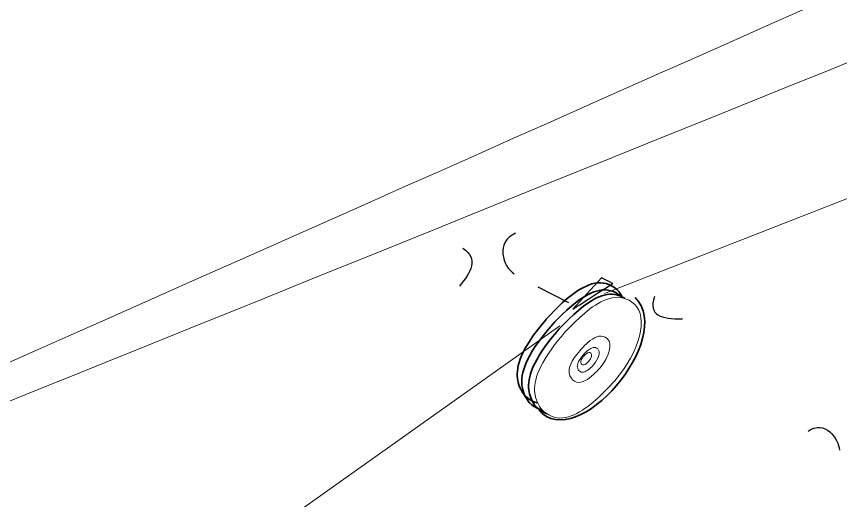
# Model space of a CAD drawing. Extents: x 4.3 to 15.2, y 2.4 to 10.6.
# Drawn here: x 7.61 to 8.571, y 6.039 to 6.604 of the extents above; entities that cross this region are included whole.
import ezdxf

# ---------------------------------------------------------------- set-up
doc = ezdxf.new("R2010")
doc.units = 0
doc.header["$LTSCALE"] = 0.3
doc.header["$MEASUREMENT"] = 0
doc.layers.add('1', color=1, linetype='CONTINUOUS')

msp = doc.modelspace()

# ---------------------------------------------------------------- linework, layer by layer
at = {"layer": '1', "color": 6, "lineweight": 18}
for points in [[(7.44596, 6.1312), (8.04616, 6.39805), (9.4912, 7.04053), (9.4912, 7.04053)], [(7.48583, 6.10821), (8.10434, 6.35824), (9.47807, 6.91357), (9.47807, 6.91357)], [(8.29593, 6.28083), (8.29593, 6.28083), (9.00787, 6.55951), (9.00787, 6.55951)], [(8.24365, 6.24294), (8.24365, 6.24294), (7.80831, 5.93339), (7.80831, 5.93339)]]:
    msp.add_open_spline(points, degree=3, dxfattribs=at)
at = {"layer": '1', "color": 30}
for points in [[(8.19198, 6.35096), (8.16865, 6.34079), (8.17651, 6.31231), (8.19045, 6.30367)], [(8.13038, 6.33341), (8.14947, 6.32123), (8.14006, 6.30546), (8.12658, 6.28918)], [(8.21783, 6.28842), (8.21783, 6.28842), (8.25357, 6.27012), (8.25357, 6.27012)], [(8.21783, 6.28842), (8.21783, 6.28842), (8.25357, 6.27012), (8.25357, 6.27012)], [(8.35395, 6.27698), (8.34659, 6.25499), (8.36155, 6.25067), (8.38665, 6.25105)], [(8.53341, 6.11988), (8.55243, 6.13386), (8.56915, 6.11124), (8.56991, 6.09776)]]:
    msp.add_open_spline(points, degree=3, dxfattribs=at)
at = {"layer": '1', "color": 6, "lineweight": 35}
for points in [[(8.22713, 6.24975), (8.22713, 6.24975), (8.2565, 6.28418), (8.29379, 6.29997), (8.31042, 6.28501)], [(8.31042, 6.28501), (8.31317, 6.28254), (8.31519, 6.27938), (8.3165, 6.27567)], [(8.20407, 6.16032), (8.20407, 6.16032), (8.18744, 6.17528), (8.19777, 6.21532), (8.22713, 6.24975)], [(8.21783, 6.15286), (8.21315, 6.15393), (8.20854, 6.1563), (8.20407, 6.16032)]]:
    msp.add_open_spline(points, degree=3, dxfattribs=at)
at = {"layer": '1', "color": 41}
msp.add_open_spline([(8.25889, 6.26252), (8.25889, 6.26252), (8.29206, 6.29901), (8.29206, 6.29901), (8.29206, 6.29901), (8.29206, 6.29901), (8.3053, 6.29224), (8.3053, 6.29224), (8.3053, 6.29224), (8.3053, 6.29224), (8.25889, 6.26252), (8.25889, 6.26252)], degree=3, knots=[0, 0, 0, 0, 0.25, 0.25, 0.25, 0.375, 0.5, 0.5, 0.5, 0.75, 1, 1, 1, 1], dxfattribs=at)
at = {"layer": '1', "color": 41, "lineweight": 35}
for points in [[(8.23241, 6.24146), (8.23241, 6.24146), (8.26178, 6.27589), (8.29907, 6.29168), (8.3157, 6.27672)], [(8.3314, 6.27603), (8.37918, 6.22852), (8.26303, 6.093), (8.21924, 6.14452)], [(8.3157, 6.27672), (8.3161, 6.27636), (8.31648, 6.27598), (8.31685, 6.27559)], [(8.20935, 6.15203), (8.20935, 6.15203), (8.19272, 6.16698), (8.20304, 6.20702), (8.23241, 6.24146)], [(8.21735, 6.14697), (8.21735, 6.14697), (8.20071, 6.16193), (8.21104, 6.20196), (8.24041, 6.2364)], [(8.2233, 6.14452), (8.21856, 6.14557), (8.21388, 6.14795), (8.20935, 6.15203)], [(8.22835, 6.14029), (8.22462, 6.14158), (8.22094, 6.14374), (8.21735, 6.14697)]]:
    msp.add_open_spline(points, degree=3, dxfattribs=at)
at = {"layer": '1', "color": 6, "lineweight": 18}
for points, knots in [([(8.33073, 6.26811), (8.34736, 6.25315), (8.33704, 6.21311), (8.30767, 6.17868), (8.30767, 6.17868), (8.2783, 6.14425), (8.24101, 6.12846), (8.22438, 6.14342), (8.22438, 6.14342), (8.20775, 6.15837), (8.21807, 6.19841), (8.24744, 6.23285), (8.24744, 6.23285), (8.27681, 6.26728), (8.31409, 6.28307), (8.33073, 6.26811)], [0, 0, 0, 0, 0.2, 0.2, 0.2, 0.3, 0.4, 0.4, 0.4, 0.5, 0.6, 0.6, 0.6, 0.8, 1, 1, 1, 1]), ([(7.04057, 6.12858), (7.08329, 6.09582), (7.127, 6.13226), (7.28142, 6.19), (7.36113, 6.13527), (7.36113, 6.13527), (7.91966, 5.81834), (8.08314, 5.72451), (8.12341, 5.71207), (8.20459, 5.70985), (8.31204, 5.62492), (8.35932, 5.67997), (8.37734, 5.70095)], [0, 0, 0, 0, 0.256944, 0.319772, 0.333333, 0.333333, 0.666667, 1, 1, 1.128415, 1.248452, 1.322321, 1.322321, 1.322321, 1.322321]), ([(7.04707, 6.05399), (7.09275, 6.04084), (7.15544, 6.1659), (7.26217, 6.15312), (7.33447, 6.11139), (7.33447, 6.11139), (7.33447, 6.11139), (7.33447, 6.11139), (7.33447, 6.11139), (7.33447, 6.11139), (7.52602, 5.92576), (7.65136, 5.8651)], [0, 0, 0, 0, 0.225305, 0.25, 0.25, 0.25, 0.375, 0.5, 0.5, 0.5, 1, 1, 1, 1])]:
    msp.add_open_spline(points, degree=3, knots=knots, dxfattribs=at)
at = {"layer": '1', "color": 41, "lineweight": 35}
msp.add_open_spline([(8.24041, 6.2364), (8.24041, 6.2364), (8.26861, 6.26947), (8.30413, 6.28534), (8.31972, 6.27478)], degree=3, knots=[0.6, 0.6, 0.6, 0.6, 0.8, 0.984228, 0.984228, 0.984228, 0.984228], dxfattribs=at)
at = {"layer": '1', "color": 41, "lineweight": 18}
for points in [[(8.29909, 6.22777), (8.30546, 6.22204), (8.3015, 6.20671), (8.29026, 6.19352), (8.29026, 6.19352), (8.27902, 6.18034), (8.26474, 6.1743), (8.25837, 6.18002), (8.25837, 6.18002), (8.252, 6.18575), (8.25595, 6.20108), (8.2672, 6.21426), (8.2672, 6.21426), (8.27844, 6.22745), (8.29272, 6.2335), (8.29909, 6.22777)], [(8.28789, 6.21602), (8.29131, 6.21295), (8.28919, 6.20474), (8.28317, 6.19768), (8.28317, 6.19768), (8.27715, 6.19062), (8.2695, 6.18738), (8.26609, 6.19044), (8.26609, 6.19044), (8.26267, 6.19351), (8.26479, 6.20172), (8.27081, 6.20879), (8.27081, 6.20879), (8.27684, 6.21585), (8.28448, 6.21909), (8.28789, 6.21602)], [(8.27994, 6.21096), (8.28164, 6.20943), (8.28058, 6.20531), (8.27757, 6.20178), (8.27757, 6.20178), (8.27456, 6.19825), (8.27073, 6.19663), (8.26902, 6.19816), (8.26902, 6.19816), (8.26731, 6.1997), (8.26837, 6.20381), (8.27139, 6.20734), (8.27139, 6.20734), (8.2744, 6.21087), (8.27823, 6.2125), (8.27994, 6.21096)]]:
    msp.add_open_spline(points, degree=3, knots=[0, 0, 0, 0, 0.2, 0.2, 0.2, 0.3, 0.4, 0.4, 0.4, 0.5, 0.6, 0.6, 0.6, 0.8, 1, 1, 1, 1], dxfattribs=at)

doc.saveas('drawing.dxf')
